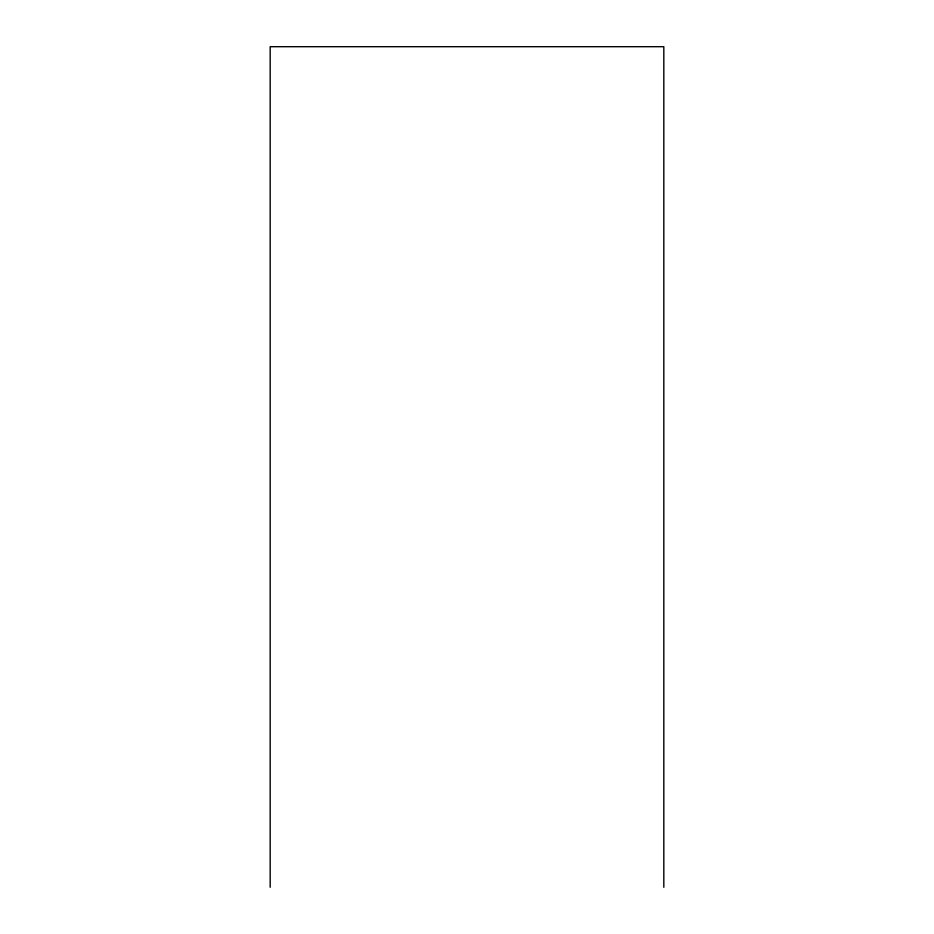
<?xml version="1.0" encoding="UTF-8"?>
<svg xmlns="http://www.w3.org/2000/svg" width="934" height="934" viewBox="0 0 934 934"><rect width="100%" height="100%" fill="white"/><g stroke="black" fill="none" stroke-linecap="round" stroke-linejoin="round"><path stroke-width="1.4" d="M663.817 887.3L663.817 46.7L270.183 46.7L270.183 887.3"/></g></svg>
